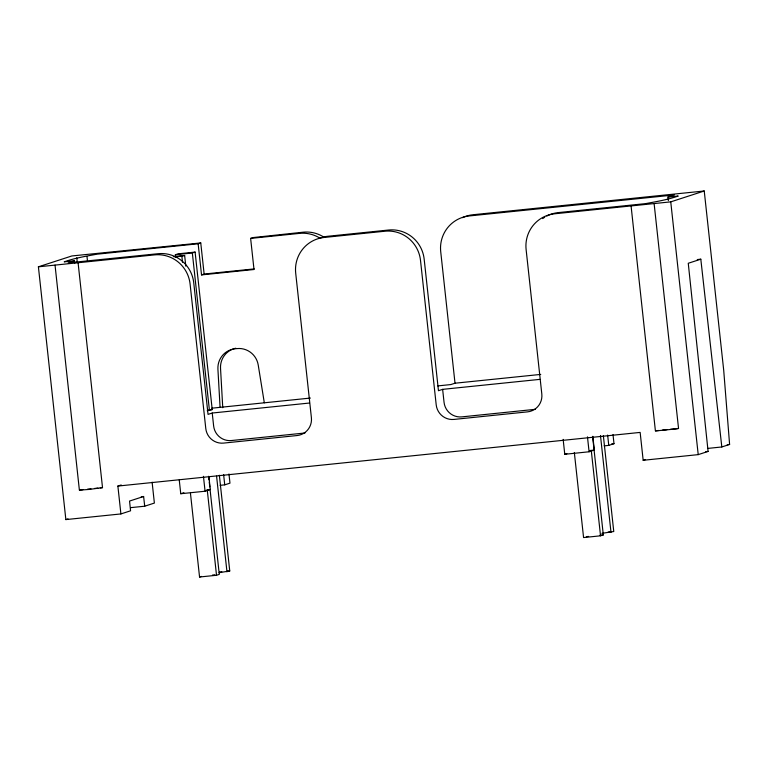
<?xml version="1.0" encoding="UTF-8"?>
<svg xmlns="http://www.w3.org/2000/svg" width="768" height="768" viewBox="0 0 768 768"><rect width="100%" height="100%" fill="white"/><g stroke="black" fill="none" stroke-linecap="round" stroke-linejoin="round"><path stroke-width="1.15" d="M130.656 507.648L144.71 506.208L143.616 496.493L129.552 501.062L130.57 510.797L120.902 513.936L65.856 519.59L38.4 266.813L154.57 254.88A32.621 32.15 72 0 1 190.09 284.006L205.786 428.534A16.31 16.08 72 0 0 223.555 443.098L297.158 435.533A16.31 16.08 72 0 0 311.395 417.686L295.699 273.149A32.621 32.15 72 0 1 324.173 237.456L384.979 231.216A32.621 32.15 72 0 1 420.499 260.333L436.205 404.861A16.31 16.08 72 0 0 453.965 419.424L527.568 411.859A16.31 16.08 72 0 0 541.814 394.013L526.109 249.485A32.621 32.15 72 0 1 554.592 213.792L631.075 205.93L655.411 430.954L676.061 428.928L678.547 428.467L654.115 203.568L670.752 201.859L704.237 190.992L723.706 370.243L729.6 444.442L721.814 446.966L707.76 448.416M55.037 265.104L79.382 490.128L89.107 489.437L102.518 487.642L78.086 262.742M631.075 205.93L654.115 203.568M38.4 266.813L71.875 255.955L200.755 242.947L204.134 274.051L201.523 274.906L198.144 243.792L200.755 242.947M198.144 243.792L97.018 254.179C85.958 256.243 74.89 258.029 64.224 261.84L74.467 260.794L74.717 263.174M74.467 260.794L68.16 262.858L158.227 253.699A32.621 32.15 72 0 1 193.747 282.816L208.042 414.384L212.227 413.03L309.533 403.027M175.632 257.098L175.373 254.736L178.147 253.834L195.11 252.096L212.218 409.584L207.178 410.717M175.085 257.088L184.646 255.485L185.798 266.141M175.373 254.736L192.336 252.989L195.11 252.096M201.523 274.906L254.006 269.51L250.627 238.406L253.238 237.552L303.245 232.186A32.621 32.15 72 0 1 324.355 237.456M668.371 200.64L667.968 197.078L674.477 194.947L469.2 215.952A32.621 32.15 72 0 0 440.717 251.645L455.011 383.213L450.826 384.566L437.77 385.91M721.814 446.966L700.81 259.2L688.262 263.27L708.096 451.421L698.218 454.627L643.171 460.282L640.147 432.413L117.878 486.067L120.902 513.936M117.878 486.067L121.219 484.973M539.942 379.363L442.637 389.357L438.461 390.71L424.166 259.142A32.621 32.15 72 0 0 388.637 230.026L327.84 236.275A32.621 32.15 72 0 0 319.68 238.224M65.856 519.59L68.006 518.89M179.251 479.971L180.749 493.728L183.878 492.71M144.71 506.208L154.378 503.069L152.112 482.17M180.749 493.728L205.066 491.232L210.298 489.533L208.925 476.918M220.109 485.318L224.736 484.848L229.968 483.149L228.97 473.971M563.146 439.373L564.768 454.282L566.861 453.6M190.435 493.094L199.555 577.008L201.398 576.413M564.768 454.282L589.085 451.776L594.317 450.077L592.829 436.32M604.128 445.872L608.765 445.392L613.987 443.693L612.998 434.525M199.555 577.008L216.518 575.27L219.283 574.368L210.038 489.274M219.062 572.688L229.747 570.97L219.35 475.238M643.171 460.282L645.37 459.571M574.33 452.467L583.574 537.562L600.538 535.814L603.312 534.912L592.656 436.819M601.949 533.347L613.766 531.523L603.37 435.792M704.237 190.992L472.858 214.762A32.621 32.15 72 0 0 462.499 217.661M250.627 238.406L299.587 233.376A32.621 32.15 72 0 1 319.795 238.07M667.968 197.078L678.211 196.032C667.594 199.766 656.602 201.562 645.619 203.626L558.25 212.602A32.621 32.15 72 0 0 546.806 216.038M173.338 256.646L184.646 255.485M204.134 274.051L254.237 268.906M697.267 259.565L700.81 259.2M211.795 408.202L310.406 398.064M455.011 383.213L540.739 374.41M208.819 409.939L212.218 409.584M305.002 432.989L231.398 440.544A16.31 16.08 72 0 1 213.638 425.99L212.227 413.03M535.411 409.315L461.808 416.88A16.31 16.08 72 0 1 444.048 402.317L442.637 389.357M79.469 490.013L82.925 489.658M87.533 489.178L90.998 488.822M94.454 488.467L97.91 488.112M100.214 487.882L102.518 487.642M655.507 430.829L658.963 430.474M662.419 430.118L667.027 429.648M670.483 429.293L678.547 428.467M611.674 443.933L613.987 443.693M206.822 489.888L209.136 489.648M589.69 450.557L594.317 450.077M141.274 496.733L143.616 496.493M727.258 444.682L729.6 444.442M705.754 451.661L708.096 451.421M219.571 572.016L221.837 571.786M227.491 571.2L229.747 570.97M608.112 532.099L610.378 531.869M212.506 575.059L214.762 574.829M586.349 536.659L588.605 536.429M599.914 535.267L603.312 534.912M264.317 402.806L258.23 365.04A19.574 19.286 72 0 0 237.053 348.586L235.094 348.787A19.574 19.286 72 0 0 217.92 369.187L220.08 407.347M87.014 256.714L87.542 261.466M76.771 257.77L77.309 262.531M670.752 201.859L698.218 454.627M607.642 435.072L608.765 445.392M600.47 435.504L611.002 532.426M591.293 450.72L600.538 535.814M587.472 436.867L589.085 451.776M223.613 474.528L224.736 484.848M192.336 252.989L209.443 410.486M216.576 476.141L226.973 571.872M208.627 476.275L209.011 479.818M209.27 482.179L209.789 486.912M181.872 256.387L182.515 262.31M207.274 490.166L216.518 575.27M203.443 476.323L205.066 491.232M222.758 407.712L220.531 368.333A19.574 19.286 72 0 1 232.963 349.056M233.885 348.739A19.574 19.286 72 0 1 235.776 348.24M542.726 218.582A32.621 32.15 72 0 1 544.704 217.238"/></g></svg>
